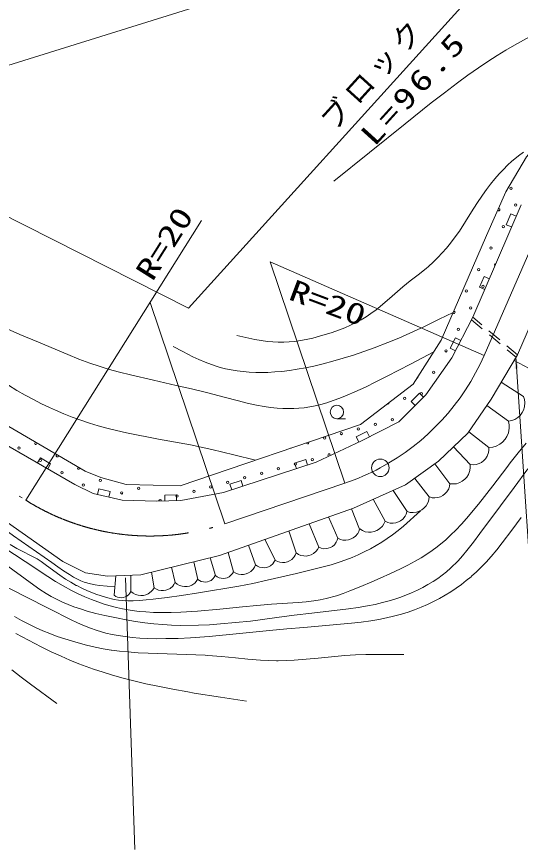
# Model space of a CAD drawing. Units: millimetres, scale not verified. Extents: x 40000 to 680000, y 20000 to 380000.
# Drawn here: x 429604 to 472751, y 242870 to 314194 of the extents above; entities that cross this region are included whole.
import ezdxf
from ezdxf.enums import TextEntityAlignment as Align

# ---------------------------------------------------------------- set-up
doc = ezdxf.new("R2010")
doc.units = ezdxf.units.MM
doc.header["$LTSCALE"] = 1000
doc.linetypes.add('USER1', pattern=[18.5, 14.557377, -1.819672, 0.303279, -1.819672])
doc.linetypes.add('USER3', pattern=[2, 1.2, -0.8])
for name, color, linetype, lineweight in [('M-BGD', 7, 'Continuous', 13), ('M-BMK', 2, 'USER1', 13), ('M-BMK-SRVR', 3, 'Continuous', 13), ('M-STR-HTXT', 7, 'Continuous', 13)]:
    doc.layers.add(name, color=color, linetype=linetype, lineweight=lineweight)
doc.styles.add('ＭＳ ゴシック', font='')
doc.styles.get('ＭＳ ゴシック').set_extended_font_data('MS Gothic')

# ---------------------------------------------------------------- blocks, each defined once
blk = doc.blocks.new('filled_arrow')
at = {"color": 0, "linetype": 'Continuous', "lineweight": -2}
blk.add_solid([(7.5, 1.25), (0, 0), (7.5, -1.25)], dxfattribs=at)

msp = doc.modelspace()

# ---------------------------------------------------------------- linework, layer by layer
at = {"layer": 'M-BGD', "linetype": 'USER3'}
for p, q in [((468567, 288213), (472412, 284998)), ((472515, 285238), (468685, 288440))]:
    msp.add_line(p, q, dxfattribs=at)
at = {"layer": 'M-BGD'}
for p, q in [((474373, 283573), (472216, 284733)), ((473025, 281655), (471118, 282880)), ((471736, 279534), (469889, 280897)), ((457035, 279756), (457782, 279756)), ((470044, 277296), (468328, 278646)), ((468459, 275825), (467014, 277340)), ((466723, 274186), (465429, 275889)), ((464952, 273055), (463723, 274633)), ((463043, 271795), (461844, 273617)), ((461163, 270974), (460153, 272860)), ((458984, 270309), (458293, 272044)), ((457119, 269527), (456303, 271341)), ((455481, 268750), (454667, 270763)), ((453547, 268263), (452921, 270147)), ((450064, 267235), (449472, 268928)), ((451742, 267638), (450865, 269436)), ((448180, 266639), (447716, 268308)), ((445110, 265995), (444789, 267506)), ((446625, 266324), (446188, 267852)), ((443171, 265734), (442854, 267027)), ((437956, 264637), (438087, 266304)), ((439378, 264957), (439372, 266348)), ((441385, 265281), (441155, 266606))]:
    msp.add_line(p, q, dxfattribs=at)
for points in [[(473542, 312452), (472257, 311759), (471509, 311324), (470763, 310866), (469959, 310348), (469157, 309807), (468257, 309175), (467360, 308519), (466241, 307671), (465125, 306801), (462882, 305009), (456760, 300100)], [(414267, 286078), (415120, 287061), (419886, 284371), (435483, 275261), (436813, 274723), (438979, 274107), (443620, 274017), (459062, 279265), (463578, 282718), (465976, 286493), (469846, 295452), (471521, 299185), (473273, 302181), (474720, 303838), (475443, 304510), (482366, 308514), (488220, 311661), (492504, 312294), (492996, 310457)], [(473035, 302601), (472589, 302265), (472149, 301907), (472035, 301810), (471659, 301468), (471296, 301112), (470926, 300719), (470563, 300305), (470197, 299854), (469840, 299383), (469504, 298909), (469034, 298198), (468577, 297470), (468060, 296639), (467526, 295820), (467094, 295210), (466767, 294780), (466424, 294362), (466066, 293957), (465687, 293557), (465293, 293172), (464878, 292795), (464681, 292626), (464012, 292092), (463321, 291568), (462680, 291060), (461532, 290054), (460371, 289063), (460323, 289026), (459942, 288754), (459541, 288493), (459111, 288238), (458671, 288001), (458193, 287767), (457705, 287551), (457181, 287341), (456638, 287146), (455553, 286814), (454985, 286669), (454414, 286543), (453920, 286454), (453415, 286383), (452958, 286339), (452502, 286314), (451996, 286313), (451551, 286336), (451097, 286379), (450556, 286454), (450014, 286549), (448453, 286890)], [(386953, 295164), (401396, 290816), (406070, 289509), (412120, 287596), (414267, 286078), (418879, 283165), (434596, 274129), (436152, 273354), (438653, 272775), (441598, 272696), (443667, 272741), (447309, 273427), (455263, 276035), (459130, 277867), (462351, 279480), (464655, 281796), (466870, 284966), (468685, 288440), (472811, 298074)], [(472393, 297097), (471933, 297294), (471539, 296375), (471999, 296178)], [(476193, 293742), (472515, 285238), (470253, 281422), (468248, 278531), (465738, 276109), (462899, 274090), (458472, 272107), (446981, 268048), (440228, 266377), (437389, 266280), (435489, 266552), (433568, 267513), (426569, 272438), (418704, 277172), (410833, 281756), (405836, 284344), (401090, 285971), (394974, 287754), (385807, 289968), (381256, 290593)], [(470099, 291741), (469639, 291938), (469246, 291019), (469705, 290822)], [(443017, 285951), (443849, 285500), (444687, 285068), (445211, 284820), (445741, 284590), (446600, 284276), (447050, 284143), (447505, 284030), (447986, 283932), (448481, 283851), (449001, 283788), (449523, 283745), (450078, 283720), (450633, 283715), (451116, 283726), (451718, 283758), (452326, 283812), (452972, 283889), (453625, 283988), (454333, 284117), (455047, 284268), (455865, 284463), (456677, 284678), (457571, 284935), (458459, 285211), (459341, 285505), (460225, 285822), (461398, 286277), (462338, 286669), (463270, 287080), (464540, 287668), (465802, 288274), (466998, 288858)], [(465328, 285473), (463347, 284426), (461339, 283387), (460373, 282901), (459484, 282467), (458575, 282046), (457929, 281767), (457279, 281507), (456729, 281308), (456166, 281125), (455668, 280984), (455168, 280863), (454704, 280771), (454239, 280699), (453783, 280650), (453335, 280623), (452886, 280617), (452397, 280631), (451907, 280666), (451357, 280726), (450796, 280808), (450136, 280927), (449475, 281067), (448486, 281305), (447487, 281566), (445865, 281995), (444570, 282313), (443270, 282612), (441313, 283048), (439365, 283503), (438404, 283748), (437449, 284012), (436662, 284250), (435879, 284507), (435861, 284513), (434930, 284869), (433997, 285248), (431480, 286307), (429881, 286977), (428283, 287669)], [(467650, 286458), (467206, 286690), (466743, 285804), (467186, 285572)], [(450070, 276209), (448207, 276669), (446330, 277111), (444493, 277505), (441749, 278015), (439000, 278546), (438162, 278735), (437328, 278944), (436578, 279153), (435832, 279381), (435102, 279626), (434369, 279892), (433653, 280174), (432944, 280475), (432415, 280713), (431730, 281041), (431044, 281391), (430332, 281777), (429630, 282182), (428895, 282629)], [(464460, 281600), (464106, 281953), (463401, 281244), (463755, 280892)], [(473022, 281649), (473093, 281396), (473134, 281153), (473108, 280776), (473018, 280497), (472905, 280275), (472736, 280044), (472540, 279866), (472289, 279692), (472033, 279593), (471739, 279540)], [(471732, 279529), (471783, 279235), (471801, 278957), (471729, 278537), (471596, 278233), (471444, 277996), (471227, 277756), (470986, 277577), (470684, 277410), (470385, 277328), (470048, 277301)], [(459815, 278210), (459591, 278657), (458697, 278210), (458921, 277763)], [(473251, 277674), (472562, 276832), (471887, 275977), (471589, 275588), (470388, 274003), (469171, 272430), (468150, 271209), (467700, 270710), (467229, 270218), (466800, 269798), (466357, 269392), (465612, 268773), (465188, 268460), (464744, 268157), (464247, 267845), (463730, 267543), (463123, 267215), (462496, 266898), (461622, 266486), (460736, 266091), (460032, 265785), (459095, 265383), (458155, 265003), (457583, 264791), (456997, 264597), (456108, 264353), (455592, 264250), (455071, 264167), (454399, 264085), (453722, 264021), (451430, 263860), (450181, 263761), (448938, 263643), (447013, 263446), (445084, 263268), (443672, 263175), (442839, 263151), (442005, 263148), (441333, 263164), (440663, 263200), (440085, 263250), (439500, 263321), (438664, 263463), (438148, 263577), (437626, 263714), (437089, 263876), (436557, 264057), (436003, 264268), (435447, 264502), (434871, 264767), (434303, 265050), (433596, 265432), (432933, 265825), (432273, 266238), (430335, 267519), (428494, 268724)], [(470040, 277292), (470039, 277063), (470016, 276849), (469905, 276540), (469763, 276327), (469616, 276168), (469419, 276015), (469212, 275912), (468960, 275825), (468723, 275803), (468463, 275828)], [(432263, 275470), (432513, 275904), (431646, 276402), (431396, 275969)], [(454521, 275791), (454365, 276266), (453414, 275955), (453570, 275480)], [(473382, 275460), (472219, 273864), (471041, 272281), (469287, 269926), (468735, 269185), (468168, 268457), (467803, 268019), (467424, 267596), (466766, 266944), (466420, 266643), (466060, 266356), (465671, 266073), (465270, 265806), (464840, 265544), (464398, 265299), (463929, 265062), (463441, 264839), (462936, 264631), (462415, 264438), (462081, 264325), (461524, 264156), (460952, 264004), (460309, 263856), (459652, 263725), (458844, 263588), (458032, 263471), (454888, 263095), (453383, 262918), (451878, 262720), (449643, 262425), (448360, 262292), (447066, 262178), (446119, 262113), (445171, 262069), (443612, 262050), (442874, 262076), (442127, 262122), (441362, 262190), (440587, 262279), (439785, 262392), (438984, 262526), (438146, 262686), (437310, 262866), (437144, 262905), (436399, 263083), (435650, 263284), (435073, 263457), (434495, 263652), (434010, 263835), (433525, 264040), (433006, 264288), (432561, 264531), (432126, 264791), (431600, 265133), (431076, 265498), (428548, 267362)], [(468455, 275821), (468456, 275567), (468432, 275331), (468313, 274989), (468158, 274753), (467997, 274576), (467780, 274405), (467553, 274289), (467276, 274191), (467013, 274165), (466727, 274190)], [(448984, 273976), (448828, 274451), (447878, 274139), (448034, 273664)], [(466718, 274184), (466678, 273964), (466618, 273764), (466458, 273487), (466286, 273309), (466117, 273182), (465902, 273070), (465687, 273007), (465431, 272968), (465200, 272989), (464956, 273058)], [(437514, 273038), (437626, 273525), (436652, 273751), (436539, 273264)], [(443309, 272733), (443298, 273233), (442298, 273211), (442309, 272711)], [(464947, 273052), (464906, 272812), (464845, 272594), (464675, 272290), (464490, 272093), (464309, 271953), (464077, 271827), (463843, 271755), (463566, 271709), (463314, 271727), (463047, 271798)], [(438013, 265362), (437363, 265405), (436710, 265469), (436324, 265526), (435936, 265603), (435398, 265758), (435097, 265875), (434802, 266011), (434461, 266192), (434119, 266398), (433624, 266727), (433129, 267082), (432620, 267452), (429322, 269732), (428595, 270272), (427877, 270829), (426999, 271538), (426232, 272173)], [(429036, 268979), (429629, 268645), (430179, 268358), (430744, 268079), (431299, 267782), (431359, 267746), (431711, 267522), (432053, 267280), (432796, 266719), (433290, 266363), (433796, 266024), (434245, 265746), (434713, 265480), (434748, 265461), (435175, 265244), (435611, 265044), (436374, 264738), (436837, 264575), (437304, 264431), (437943, 264281), (438316, 264225), (438702, 264187), (439140, 264167), (439580, 264167), (440141, 264190), (440703, 264233), (441284, 264291), (442510, 264444), (443726, 264615), (445185, 264835), (448647, 265408), (449849, 265653), (451058, 265920), (453564, 266495), (454722, 266769), (455874, 267061), (456547, 267251), (457223, 267463), (457789, 267662), (458331, 267872), (458865, 268102), (459383, 268345), (459901, 268612), (460392, 268886), (460880, 269183), (461340, 269486), (461789, 269805), (461797, 269811), (462271, 270177), (462741, 270565), (464191, 271867)], [(463038, 271793), (462965, 271588), (462878, 271404), (462682, 271162), (462488, 271016), (462306, 270919), (462082, 270844), (461865, 270816), (461612, 270817), (461392, 270872), (461168, 270976)], [(472814, 271287), (472016, 270201), (471197, 269120), (470728, 268532), (470238, 267951), (469819, 267482), (469385, 267029), (468993, 266646), (468580, 266271), (468528, 266225), (468122, 265885), (467703, 265560), (467263, 265244), (466802, 264939), (466321, 264644), (465829, 264366), (465318, 264101), (464789, 263849), (464251, 263616), (463697, 263398), (463136, 263199), (462561, 263017), (462455, 262985), (461875, 262830), (461282, 262691), (460617, 262558), (459939, 262443), (459118, 262327), (458294, 262232), (454216, 261876), (452735, 261756), (451263, 261617), (448688, 261354), (446103, 261110), (444497, 260991), (443444, 260944), (442377, 260917), (441597, 260915), (440808, 260934), (440145, 260969), (439485, 261023), (438899, 261091), (438308, 261179), (437781, 261278), (437250, 261398), (436421, 261632), (435926, 261805), (435427, 262001), (434824, 262263), (434217, 262548), (432415, 263464), (430343, 264514), (428283, 265582)], [(461158, 270972), (461051, 270755), (460931, 270563), (460683, 270321), (460451, 270185), (460238, 270102), (459981, 270048), (459737, 270045), (459459, 270079), (459223, 270168), (458989, 270311)], [(458979, 270308), (458905, 270106), (458816, 269926), (458619, 269690), (458426, 269549), (458245, 269457), (458023, 269386), (457808, 269361), (457559, 269367), (457343, 269424), (457124, 269529)], [(457115, 269525), (457057, 269342), (456984, 269177), (456817, 268958), (456650, 268823), (456492, 268733), (456296, 268660), (456105, 268630), (455882, 268624), (455686, 268667), (455485, 268752)], [(453543, 268261), (453460, 268076), (453366, 267912), (453165, 267701), (452975, 267580), (452799, 267503), (452585, 267450), (452381, 267440), (452147, 267460), (451947, 267527), (451746, 267640)], [(455476, 268749), (455374, 268563), (455260, 268401), (455033, 268200), (454824, 268091), (454635, 268028), (454407, 267991), (454195, 267999), (453953, 268041), (453751, 268129), (453552, 268264)], [(451738, 267637), (451647, 267478), (451548, 267338), (451349, 267166), (451167, 267074), (451003, 267021), (450806, 266991), (450622, 267000), (450413, 267039), (450239, 267117), (450068, 267236)], [(450059, 267233), (449969, 267044), (449866, 266877), (449653, 266664), (449453, 266544), (449269, 266471), (449047, 266421), (448836, 266416), (448594, 266444), (448389, 266519), (448184, 266641)], [(446621, 266324), (446537, 266182), (446445, 266059), (446263, 265908), (446098, 265829), (445949, 265784), (445771, 265762), (445606, 265773), (445419, 265812), (445264, 265886), (445113, 265996)], [(448176, 266638), (448088, 266495), (447991, 266370), (447804, 266219), (447633, 266140), (447480, 266097), (447298, 266076), (447130, 266091), (446939, 266133), (446782, 266210), (446629, 266325)], [(443167, 265733), (443072, 265562), (442968, 265412), (442758, 265225), (442566, 265124), (442390, 265066), (442180, 265031), (441984, 265039), (441760, 265077), (441573, 265158), (441390, 265282)], [(445105, 265994), (444985, 265825), (444856, 265679), (444613, 265508), (444397, 265425), (444205, 265385), (443979, 265374), (443773, 265405), (443542, 265473), (443355, 265581), (443176, 265735)], [(439374, 264956), (439296, 264822), (439210, 264706), (439041, 264563), (438886, 264487), (438746, 264445), (438580, 264422), (438424, 264432), (438248, 264467), (438102, 264535), (437960, 264638)], [(441380, 265281), (441260, 265101), (441131, 264947), (440882, 264762), (440660, 264670), (440462, 264622), (440228, 264605), (440012, 264632), (439770, 264696), (439573, 264803), (439383, 264957)], [(429421, 262812), (430022, 262473), (430641, 262148), (431279, 261838), (431854, 261584), (432447, 261345), (433084, 261110), (433729, 260894), (434861, 260560), (435597, 260368), (436338, 260197), (437023, 260058), (437711, 259940), (437721, 259938), (438424, 259846), (439128, 259774), (440004, 259708), (440881, 259662), (443311, 259588), (445753, 259494), (445992, 259479), (447162, 259383), (448338, 259267), (449414, 259162), (450498, 259077), (451185, 259042), (451871, 259027), (452010, 259027), (452687, 259040), (453364, 259074), (454399, 259154), (455435, 259254), (457718, 259465), (458616, 259517), (459515, 259548), (460823, 259568), (462142, 259567), (462782, 259564)], [(449286, 255552), (447057, 255893), (444817, 256256), (444264, 256351), (442991, 256581), (441709, 256834), (440669, 257058), (439633, 257301), (438730, 257533), (437824, 257786), (437012, 258033), (436196, 258302), (434924, 258770), (434167, 259078), (433418, 259405), (432568, 259801), (431716, 260219), (430622, 260783), (429535, 261366)], [(429192, 258237), (429978, 257619), (430786, 257010), (433059, 255372)]]:
    msp.add_lwpolyline(points, dxfattribs=at)
for centre, radius in [((471955, 299501), 100), ((472346, 298053), 100), ((471289, 296214), 100), ((470232, 294375), 100), ((469175, 292536), 100), ((469565, 291087), 100), ((468117, 290697), 100), ((468508, 289248), 100), ((467451, 287409), 100), ((466394, 285570), 100), ((465336, 283731), 100), ((464279, 281892), 100), ((462831, 281501), 100), ((457035, 280330), 574), ((461774, 279662), 100), ((458877, 278880), 100), ((460326, 279271), 100), ((455981, 278098), 100), ((457429, 278489), 100), ((429799, 277245), 100), ((431638, 276188), 100), ((454924, 276259), 100), ((452028, 275477), 100), ((453476, 275868), 100), ((433477, 275131), 100), ((449131, 274696), 100), ((450579, 275087), 100), ((435316, 274074), 100), ((436764, 274465), 100), ((440051, 273798), 100), ((446235, 273914), 100), ((447683, 274305), 100), ((438603, 273407), 100), ((443339, 273132), 100), ((444787, 273523), 100)]:
    msp.add_circle(centre, radius, dxfattribs=at)
for centre, start, end in [((470898, 297662), 212.51464, 99.15633), ((470623, 292927), 75.34037, 238.29472), ((467060, 288857), 211.58704, 101.6839), ((463888, 283340), 283.64922, 11.50991), ((461383, 281110), 251.76241, 3.03614), ((431247, 277636), 91.09333, 28.33285), ((454533, 277707), 188.84981, 28.68965), ((453085, 277317), 250.59545, 326.94401), ((456372, 276650), 331.08165, 259.62502), ((433086, 276579), 104.63129, 14.79489), ((434925, 275522), 115.48417, 3.94201), ((441890, 272741), 338.41609, 204.07464)]:
    msp.add_arc(centre, 100, start, end, dxfattribs=at)
at = {"layer": 'M-BMK'}
for p, q in [((469649, 285184), (474242, 295705)), ((415969, 281854), (430377, 272783)), ((447440, 270761), (457726, 274239))]:
    msp.add_line(p, q, dxfattribs=at)
at = {"layer": 'M-BMK', "linetype": 'Continuous'}
for start, end in [(298.15096, 336.41703), (288.68284, 298.15096)]:
    msp.add_arc((451320, 293186), 20000, start, end, dxfattribs=at)
at = {"layer": 'M-BMK'}
msp.add_arc((441033, 289707), 20000, 237.80393, 288.68284, dxfattribs=at)
at = {"layer": 'M-BMK-SRVR'}
msp.add_circle((460756, 275551), 750, dxfattribs=at)
at = {"layer": 'M-STR-HTXT'}
for p, q in [((423412, 308321), (487544, 328336)), ((444317, 289214), (467651, 314967)), ((423430, 299786), (444317, 289214)), ((430377, 272783), (445450, 296723)), ((457726, 274239), (451320, 293186)), ((469649, 285184), (451320, 293186)), ((447440, 270761), (441033, 289707)), ((438938, 266124), (439731, 242870))]:
    msp.add_line(p, q, dxfattribs=at)
msp.add_lwpolyline([(472357, 285044), (474221, 257293), (501287, 257293)], dxfattribs=at)

# ---------------------------------------------------------------- block references
at = {"layer": 'M-STR-HTXT', "xscale": 133, "yscale": 133, "rotation": 273.8}
msp.add_blockref('filled_arrow', (472357, 285044), dxfattribs=at)

# ---------------------------------------------------------------- texts
at = {"layer": 'M-STR-HTXT', "style": 'ＭＳ ゴシック', "width": 1.35}
for rotation, p in [(57.804, (441704, 291137)), (339.444, (452592, 289496))]:
    msp.add_text('R=20', height=1833, rotation=rotation, dxfattribs=at).set_placement(p, align=Align.BOTTOM_LEFT)
at = {"layer": 'M-STR-HTXT', "char_height": 1833, "attachment_point": 7, "rotation": 47.821, "style": 'ＭＳ ゴシック'}
for s, insert in [('\\T1.2;ブロック', (456935, 304172)), ('\\T1.2;\\W1.35;L=96.5', (460264, 302972))]:
    msp.add_mtext(s, dxfattribs=dict(at, insert=insert))

doc.saveas('drawing.dxf')
